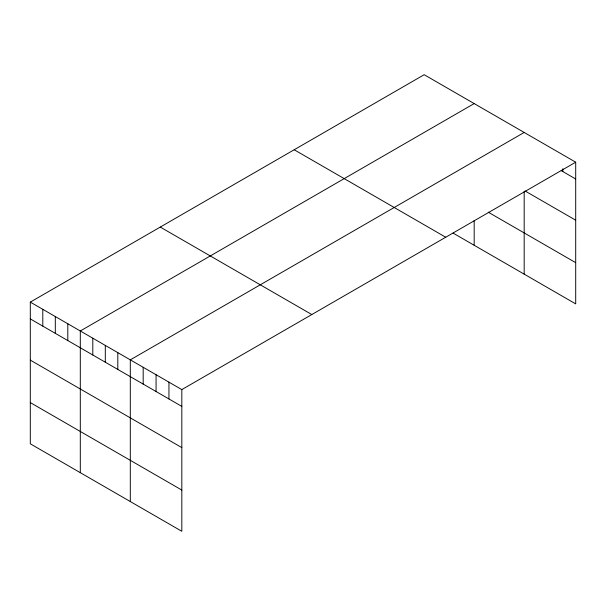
<?xml version="1.0" encoding="UTF-8"?>
<svg xmlns="http://www.w3.org/2000/svg" width="606" height="606" viewBox="0 0 606 606"><rect width="100%" height="100%" fill="white"/><g stroke="black" fill="none" stroke-linecap="round" stroke-linejoin="round"><path stroke-width="0.91" d="M575.7 162.196L181.823 389.597L181.823 531.288L30.3 443.804L30.3 302.114L424.177 74.712L575.7 162.196L575.7 303.886L453.083 233.09M474.18 103.581L80.303 330.982L80.303 472.672M524.182 132.449L130.305 359.85L130.305 501.541M561.209 170.619L575.7 178.99M524.985 190.928L575.7 220.205M488.239 212.176L575.7 262.671M294.198 149.758L445.721 237.234M160.279 227.076L311.802 314.552M30.3 302.114L181.823 389.597M30.3 318.907L181.823 406.391M30.3 360.123L181.823 447.607M30.3 402.589L181.823 490.072M562.822 168.756L562.822 171.551M524.182 191.405L524.182 274.139M474.18 220.546L474.18 245.271M168.945 382.159L168.945 398.953M156.068 374.728L156.068 391.521M143.183 367.289L143.183 384.083M117.806 352.639L117.806 369.433M105.308 345.42L105.308 362.214M92.801 338.201L92.801 354.995M67.804 323.771L67.804 340.557M55.305 316.552L55.305 333.345M42.799 309.333L42.799 326.126"/></g></svg>
